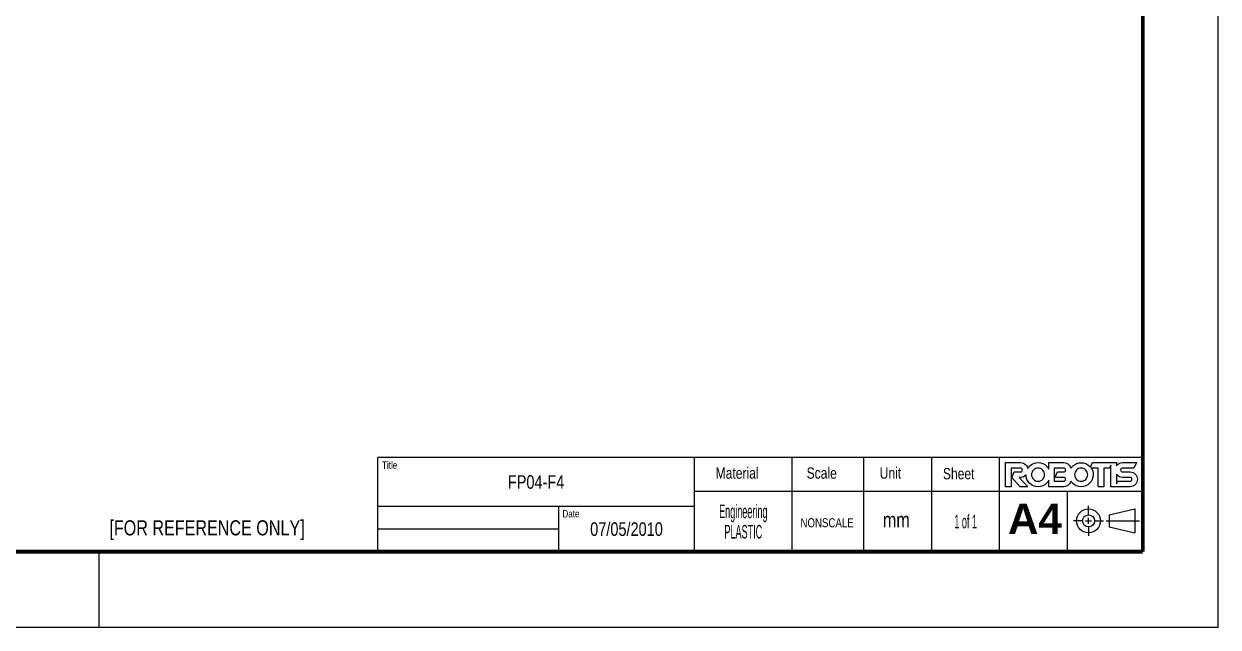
# Model space of a CAD drawing. Header units: millimetres. Extents: x 0 to 446, y 0 to 315.
# Drawn here: x 207.8 to 445.5, y 0 to 120 of the extents above; entities that cross this region are included whole.
import ezdxf

# ---------------------------------------------------------------- set-up
doc = ezdxf.new("R2010")
doc.units = ezdxf.units.MM
doc.header["$LTSCALE"] = 24.5025
doc.layers.get('0').update_dxf_attribs({"linetype": 'CONTINUOUS'})
doc.styles.get("Standard").update_dxf_attribs({"font": 'txt', "width": 0.8})
doc.styles.add('TEXTSTYLE_2', font='arialbd.ttf')
doc.styles.add('TEXTSTYLE_3', font='txt', dxfattribs={"width": 0.5})

msp = doc.modelspace()

# ---------------------------------------------------------------- linework, layer by layer
at = {"color": 7, "linetype": 'Continuous'}
for p, q in [((445.5, 0), (445.5, 315)), ((419.7049, 22.3283), (419.7049, 24.115)), ((419.7049, 20.5417), (419.7049, 21.7328)), ((423.8478, 22.3283), (428.9525, 23.5194)), ((423.8478, 22.3283), (423.8478, 19.9462)), ((428.9525, 23.5194), (428.9525, 18.7551)), ((418.5138, 21.1372), (416.7272, 21.1372)), ((419.1094, 21.1372), (420.3005, 21.1372)), ((419.7049, 19.9462), (419.7049, 18.1595)), ((420.896, 21.1372), (422.6827, 21.1372)), ((423.2341, 21.1372), (429.8338, 21.1372)), ((423.8478, 19.9462), (428.9525, 18.7551)), ((222.75, 15), (222.75, 0)), ((0, 0), (445.5, 0))]:
    msp.add_line(p, q, dxfattribs=at)
at = {"color": 2, "linetype": 'Continuous'}
for p, q in [((430.5, 33.75), (278.25, 33.75)), ((278.25, 15), (278.25, 33.75)), ((341.25, 15), (341.25, 33.75)), ((360.75, 15), (360.75, 33.75)), ((375, 15), (375, 33.75)), ((388.5, 15), (388.5, 33.75)), ((402, 15), (402, 33.75)), ((430.5, 15), (430.5, 33.75)), ((430.5, 27), (341.25, 27)), ((415.5, 15), (415.5, 27)), ((341.25, 24), (278.25, 24)), ((314.25, 15), (314.25, 24)), ((314.25, 19.5), (278.25, 19.5)), ((430.5, 15), (278.25, 15))]:
    msp.add_line(p, q, dxfattribs=at)
at = {"color": 7, "linetype": 'Continuous', "const_width": 0.75}
for points in [[(430.5, 15), (430.5, 300)], [(15, 15), (430.5, 15)]]:
    msp.add_lwpolyline(points, dxfattribs=at)
at = {"color": 7, "linetype": 'Continuous'}
for radius in [2.3822, 1.1911]:
    msp.add_circle((419.7049, 21.1372), radius, dxfattribs=at)
for points, knots in [([(429.0044, 30.4501), (428.7168, 30.7375), (428.3698, 30.8811), (427.9643, 30.8811), (427.9643, 30.8811), (426.4587, 30.8811), (426.4587, 30.8811), (426.3534, 30.8811), (426.2644, 30.9178), (426.1915, 30.9907), (426.1187, 31.0636), (426.082, 31.1525), (426.082, 31.2578), (426.082, 31.3624), (426.1187, 31.4515), (426.1915, 31.5246), (426.2644, 31.5973), (426.3534, 31.6339), (426.4587, 31.6339), (426.4587, 31.6339), (428.7172, 31.6339), (428.7172, 31.6339), (428.7172, 31.6339), (429.2648, 32.7289), (429.2648, 32.7289), (429.2648, 32.7289), (426.4587, 32.7289), (426.4587, 32.7289), (426.0525, 32.7289), (425.7056, 32.5852), (425.4183, 32.2978), (425.3576, 32.2371), (425.3049, 32.1732), (425.2568, 32.1071), (425.2568, 32.1071), (425.2568, 32.7314), (425.2568, 32.7314), (425.2568, 32.7314), (424.1625, 32.7314), (424.1625, 32.7314), (424.1625, 32.7314), (424.1625, 32.7304), (424.1625, 32.7304), (424.1625, 32.7304), (420.5222, 32.7304), (420.5222, 32.7304), (420.5222, 32.7304), (420.0818, 31.8493), (420.0818, 31.8493), (420.0349, 31.9047), (419.9853, 31.9591), (419.9323, 32.0121), (419.4647, 32.4798), (418.9001, 32.7137), (418.2387, 32.7137), (417.5771, 32.7137), (417.0124, 32.4798), (416.5448, 32.0121), (416.4122, 31.8794), (416.299, 31.7387), (416.204, 31.5903), (416.1451, 31.8557), (416.0145, 32.0916), (415.8095, 32.2967), (415.5221, 32.5842), (415.1754, 32.728), (414.7693, 32.728), (414.7693, 32.728), (411.7925, 32.728), (411.7925, 32.728), (411.7925, 32.728), (411.7925, 31.4494), (411.7925, 31.4494), (411.6822, 31.6558), (411.5384, 31.8482), (411.3601, 32.0264), (410.8925, 32.494), (410.3278, 32.728), (409.6664, 32.728), (409.0048, 32.728), (408.4402, 32.494), (407.9727, 32.0264), (407.8315, 31.8853), (407.712, 31.7351), (407.6135, 31.5762), (407.5562, 31.8476), (407.4245, 32.088), (407.2159, 32.2965), (406.9285, 32.584), (406.5818, 32.728), (406.1757, 32.728), (406.1757, 32.728), (403.1989, 32.728), (403.1989, 32.728), (403.1989, 32.728), (403.1989, 27.9376), (403.1989, 27.9376), (403.1989, 27.9376), (404.2931, 27.9376), (404.2931, 27.9376), (404.2931, 27.9376), (404.2931, 31.6336), (404.2931, 31.6336), (404.2931, 31.6336), (406.1763, 31.6336), (406.1763, 31.6336), (406.2812, 31.6336), (406.37, 31.5971), (406.4431, 31.5238), (406.5163, 31.4505), (406.553, 31.361), (406.553, 31.2557), (406.553, 31.1505), (406.5163, 31.0612), (406.4431, 30.9879), (406.3703, 30.9146), (406.2812, 30.878), (406.1763, 30.878), (406.1763, 30.878), (404.9099, 30.878), (404.9099, 30.878), (404.9099, 30.878), (404.4307, 29.7854), (404.4307, 29.7854), (404.4307, 29.7854), (406.1278, 27.9376), (406.1278, 27.9376), (406.1278, 27.9376), (407.6475, 27.9376), (407.6475, 27.9376), (407.6475, 27.9376), (405.9309, 29.7854), (405.9309, 29.7854), (405.9309, 29.7854), (406.1771, 29.7838), (406.1771, 29.7838), (406.5827, 29.7838), (406.9291, 29.9277), (407.2163, 30.2153), (407.2362, 30.2353), (407.2539, 30.2562), (407.2724, 30.2769), (407.2855, 29.6394), (407.5182, 29.0934), (407.9727, 28.639), (408.4402, 28.1714), (409.0048, 27.9376), (409.6664, 27.9376), (410.3278, 27.9376), (410.8925, 28.1714), (411.3601, 28.639), (411.5384, 28.8174), (411.6822, 29.0098), (411.7925, 29.2162), (411.7925, 29.2162), (411.7925, 27.9376), (411.7925, 27.9376), (411.7925, 27.9376), (414.7693, 27.9376), (414.7693, 27.9376), (415.1754, 27.9376), (415.5221, 28.0813), (415.8095, 28.3686), (416.0092, 28.5685), (416.1379, 28.7975), (416.199, 29.0547), (416.2949, 28.9034), (416.4099, 28.7599), (416.5448, 28.6248), (417.0124, 28.1571), (417.5771, 27.9235), (418.2387, 27.9235), (418.9001, 27.9235), (419.4647, 28.1571), (419.9323, 28.6248), (420.3997, 29.0924), (420.6335, 29.6569), (420.6335, 30.3186), (420.6335, 30.8117), (420.5034, 31.2509), (420.2437, 31.6363), (420.2437, 31.6363), (421.6562, 31.6363), (421.6562, 31.6363), (421.6562, 31.6363), (421.6562, 27.9404), (421.6562, 27.9404), (421.6562, 27.9404), (422.7524, 27.9404), (422.7524, 27.9404), (422.7524, 27.9404), (422.7524, 31.6363), (422.7524, 31.6363), (422.7524, 31.6363), (423.8793, 31.6363), (423.8793, 31.6363), (423.8793, 31.6363), (424.1625, 32.2034), (424.1625, 32.2034), (424.1625, 32.2034), (424.1625, 27.9412), (424.1625, 27.9412), (424.1625, 27.9412), (424.9889, 27.9412), (424.9889, 27.9412), (424.9889, 27.9412), (424.9883, 27.9398), (424.9883, 27.9398), (424.9883, 27.9398), (425.2813, 27.9398), (425.2813, 27.9398), (425.2833, 27.9398), (425.2845, 27.9393), (425.2866, 27.9393), (425.2866, 27.9393), (425.2823, 27.9386), (425.2823, 27.9386), (425.2823, 27.9386), (427.9643, 27.9386), (427.9643, 27.9386), (428.3698, 27.9386), (428.7168, 28.0823), (429.0044, 28.3698), (429.2913, 28.6571), (429.4352, 29.004), (429.4352, 29.4099), (429.4352, 29.816), (429.2913, 30.1626), (429.0044, 30.4501)], [0, 0, 0, 0, 1, 1, 1, 2, 2, 2, 3, 3, 3, 4, 4, 4, 5, 5, 5, 6, 6, 6, 7, 7, 7, 8, 8, 8, 9, 9, 9, 10, 10, 10, 11, 11, 11, 12, 12, 12, 13, 13, 13, 14, 14, 14, 15, 15, 15, 16, 16, 16, 17, 17, 17, 18, 18, 18, 19, 19, 19, 20, 20, 20, 21, 21, 21, 22, 22, 22, 23, 23, 23, 24, 24, 24, 25, 25, 25, 26, 26, 26, 27, 27, 27, 28, 28, 28, 29, 29, 29, 30, 30, 30, 31, 31, 31, 32, 32, 32, 33, 33, 33, 34, 34, 34, 35, 35, 35, 36, 36, 36, 37, 37, 37, 38, 38, 38, 39, 39, 39, 40, 40, 40, 41, 41, 41, 42, 42, 42, 43, 43, 43, 44, 44, 44, 45, 45, 45, 46, 46, 46, 47, 47, 47, 48, 48, 48, 49, 49, 49, 50, 50, 50, 51, 51, 51, 52, 52, 52, 53, 53, 53, 54, 54, 54, 55, 55, 55, 56, 56, 56, 57, 57, 57, 58, 58, 58, 59, 59, 59, 60, 60, 60, 61, 61, 61, 62, 62, 62, 63, 63, 63, 64, 64, 64, 65, 65, 65, 66, 66, 66, 67, 67, 67, 68, 68, 68, 69, 69, 69, 70, 70, 70, 71, 71, 71, 72, 72, 72, 73, 73, 73, 74, 74, 74, 75, 75, 75, 76, 76, 76, 76]), ([(410.5873, 29.412), (410.3339, 29.1585), (410.0269, 29.0319), (409.6664, 29.0319), (409.3103, 29.0319), (409.0044, 29.1585), (408.7489, 29.412), (408.4933, 29.6651), (408.3654, 29.972), (408.3654, 30.3327), (408.3654, 30.6934), (408.4933, 31.0002), (408.7489, 31.2536), (409.0044, 31.5071), (409.3103, 31.6336), (409.6664, 31.6336), (410.0269, 31.6336), (410.3339, 31.5071), (410.5873, 31.2536), (410.8406, 31.0002), (410.9672, 30.6934), (410.9672, 30.3327), (410.9672, 29.972), (410.8406, 29.6651), (410.5873, 29.412)], [0, 0, 0, 0, 1, 1, 1, 2, 2, 2, 3, 3, 3, 4, 4, 4, 5, 5, 5, 6, 6, 6, 7, 7, 7, 8, 8, 8, 8]), ([(414.77, 29.7838), (414.875, 29.7838), (414.9639, 29.7474), (415.037, 29.6745), (415.1099, 29.6016), (415.1465, 29.5126), (415.1465, 29.4078), (415.1465, 29.3029), (415.1099, 29.2141), (415.037, 29.1412), (414.9639, 29.0683), (414.875, 29.0319), (414.77, 29.0319), (414.77, 29.0319), (412.8869, 29.0319), (412.8869, 29.0319), (412.8869, 29.0319), (412.8869, 31.6336), (412.8869, 31.6336), (412.8869, 31.6336), (414.77, 31.6336), (414.77, 31.6336), (414.875, 31.6336), (414.9639, 31.5971), (415.037, 31.5238), (415.1099, 31.4505), (415.1465, 31.361), (415.1465, 31.2557), (415.1465, 31.1505), (415.1099, 31.0612), (415.037, 30.9879), (414.9639, 30.9146), (414.875, 30.878), (414.77, 30.878), (414.77, 30.878), (413.5036, 30.878), (413.5036, 30.878), (413.5036, 30.878), (413.0243, 29.7838), (413.0243, 29.7838), (413.0243, 29.7838), (414.77, 29.7838), (414.77, 29.7838)], [0, 0, 0, 0, 1, 1, 1, 2, 2, 2, 3, 3, 3, 4, 4, 4, 5, 5, 5, 6, 6, 6, 7, 7, 7, 8, 8, 8, 9, 9, 9, 10, 10, 10, 11, 11, 11, 12, 12, 12, 13, 13, 13, 14, 14, 14, 14]), ([(419.1596, 29.3977), (418.9062, 29.1442), (418.5992, 29.0176), (418.2387, 29.0176), (417.8825, 29.0176), (417.5765, 29.1442), (417.321, 29.3977), (417.0654, 29.6509), (416.9378, 29.9579), (416.9378, 30.3186), (416.9378, 30.679), (417.0654, 30.986), (417.321, 31.2395), (417.5765, 31.4928), (417.8825, 31.6194), (418.2387, 31.6194), (418.5992, 31.6194), (418.9062, 31.4928), (419.1596, 31.2395), (419.4128, 30.986), (419.5395, 30.679), (419.5395, 30.3186), (419.5395, 29.9579), (419.4128, 29.6509), (419.1596, 29.3977)], [0, 0, 0, 0, 1, 1, 1, 2, 2, 2, 3, 3, 3, 4, 4, 4, 5, 5, 5, 6, 6, 6, 7, 7, 7, 8, 8, 8, 8]), ([(428.231, 29.1431), (428.1577, 29.07), (428.0687, 29.0338), (427.9643, 29.0338), (427.9643, 29.0338), (425.5323, 29.0338), (425.5323, 29.0338), (425.5323, 29.0338), (425.5323, 29.0334), (425.5323, 29.0334), (425.5323, 29.0334), (425.2568, 28.4796), (425.2568, 28.4796), (425.2568, 28.4796), (425.2568, 30.4081), (425.2568, 30.4081), (425.3049, 30.3421), (425.3576, 30.278), (425.4183, 30.2174), (425.7056, 29.93), (426.0525, 29.7864), (426.4587, 29.7864), (426.4587, 29.7864), (427.9643, 29.7864), (427.9643, 29.7864), (428.0687, 29.7864), (428.1577, 29.7499), (428.231, 29.6769), (428.3039, 29.6038), (428.3401, 29.5149), (428.3401, 29.4099), (428.3401, 29.3049), (428.3039, 29.2158), (428.231, 29.1431)], [0, 0, 0, 0, 1, 1, 1, 2, 2, 2, 3, 3, 3, 4, 4, 4, 5, 5, 5, 6, 6, 6, 7, 7, 7, 8, 8, 8, 9, 9, 9, 10, 10, 10, 11, 11, 11, 11])]:
    msp.add_open_spline(points, degree=3, knots=knots, dxfattribs=at)

# ---------------------------------------------------------------- texts
at = {"color": 7, "linetype": 'Continuous', "line_spacing_factor": 0.9}
for s, insert, char_height, width, attachment_point in [('Title', (279.0878, 32.9738), 1.5, 6, 1), ('Material', (345.4853, 31.7707), 2.25, 14.4, 1), ('Scale', (363.5963, 31.7701), 2.25, 9, 1), ('Unit', (378.1434, 31.779), 2.25, 7.2, 1), ('Sheet', (390.725, 31.6505), 2.25, 9, 1), ('FP04-F4 ', (309.75, 30.225), 2.7, 15.12, 2), ('[FOR REFERENCE ONLY]', (224.8221, 21.2516), 3, 48, 1), ('Date', (315.0037, 23.3237), 1.5, 4.8, 1), ('NONSCALE', (362.3783, 21.6666), 1.8, 11.52, 1), ('mm', (378.7756, 22.8236), 3, 4.8, 1), ('07/05/2010', (327.75, 20.85), 2.7, 21.6, 2)]:
    msp.add_mtext(s, dxfattribs=dict(at, insert=insert, char_height=char_height, width=width, attachment_point=attachment_point))
for s, insert, char_height, width, attachment_point, style in [('Engineering\\PPLASTIC ', (351, 24.375), 2.7, 14.85, 2, 'TEXTSTYLE_3'), ('A4', (403.6762, 24.5391), 6, 10.70632, 1, 'TEXTSTYLE_2'), ('1 of 1', (395.25, 22.35), 2.7, 8.1, 2, 'TEXTSTYLE_3')]:
    msp.add_mtext(s, dxfattribs=dict(at, insert=insert, char_height=char_height, width=width, attachment_point=attachment_point, style=style))

doc.saveas('drawing.dxf')
